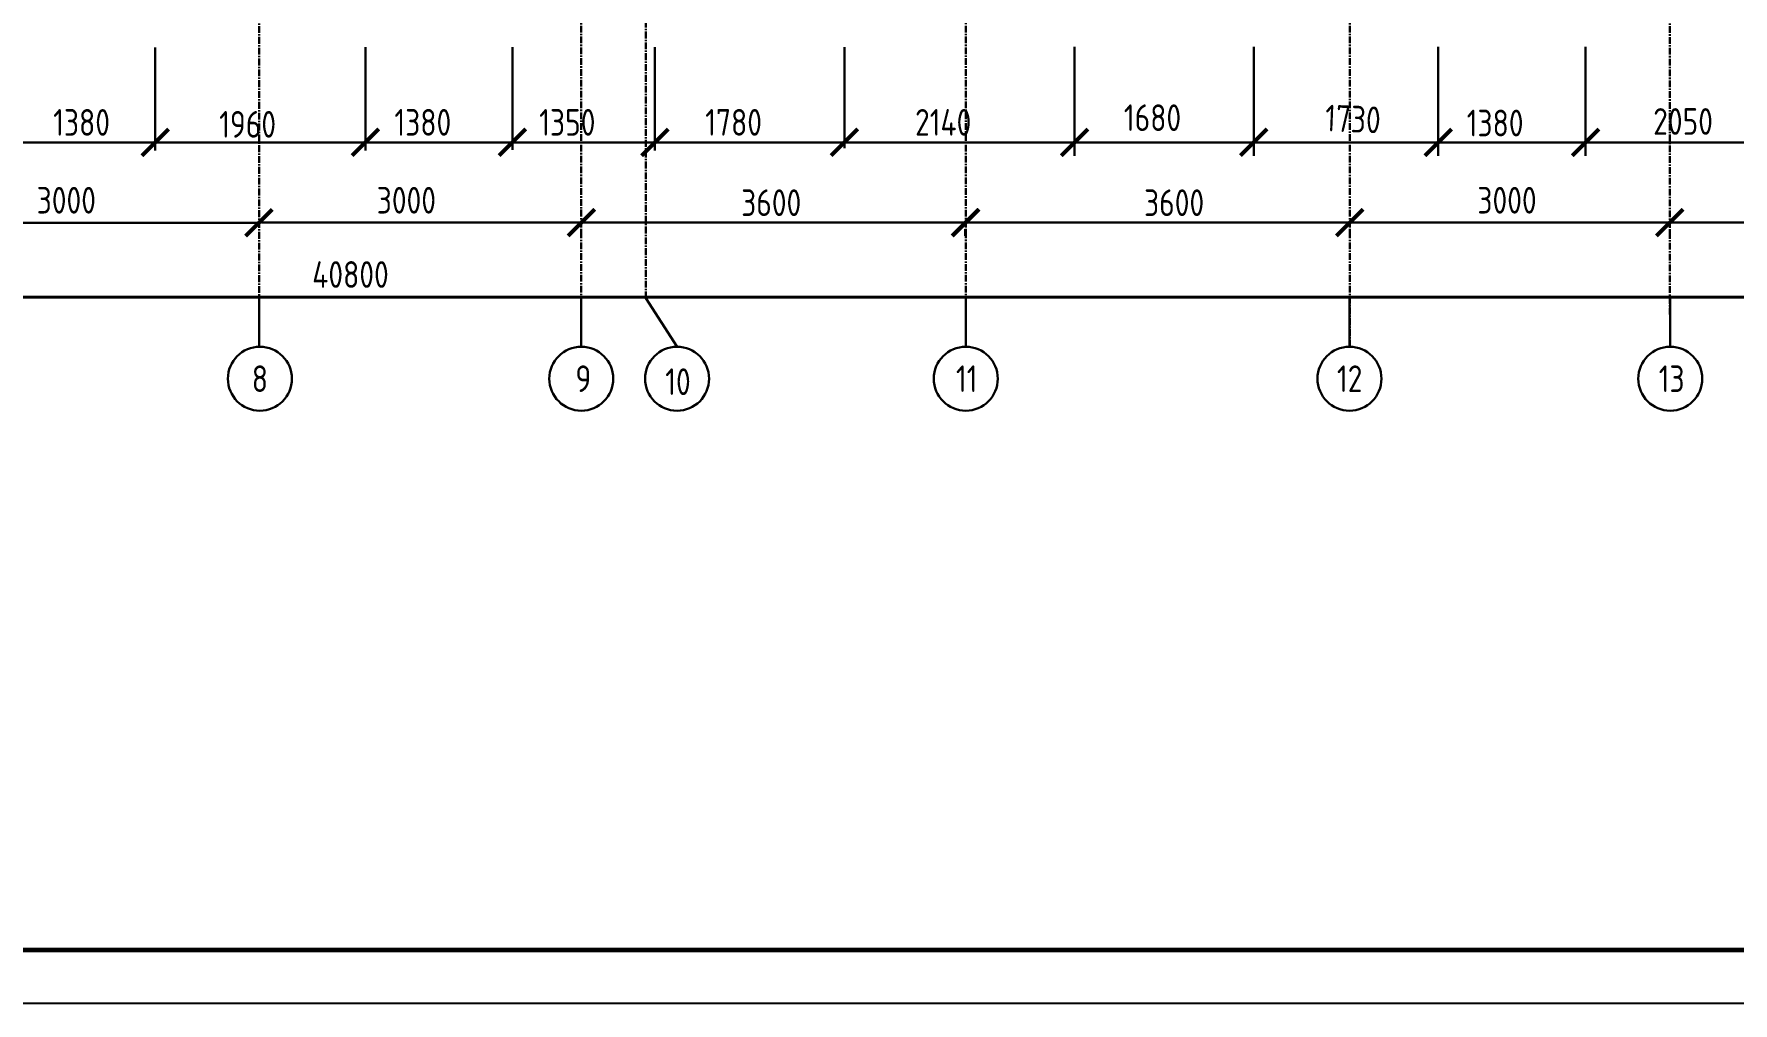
# Model space of a CAD drawing. Header units: millimetres. Extents: x 83035 to 329678, y -103769 to 22061.
# Drawn here: x 187717 to 203645, y -34451 to -25363 of the extents above; entities that cross this region are included whole.
import ezdxf

# ---------------------------------------------------------------- set-up
doc = ezdxf.new("R2010")
doc.units = ezdxf.units.MM
doc.header["$LTSCALE"] = 10
doc.linetypes.add('CENTER', pattern=[50.8, 31.75, -6.35, 6.35, -6.35])
for name, color, linetype, lineweight in [('Осевой', 4, 'CENTER', 30), ('Размерный', 3, 'Continuous', 30), ('Разрез', 5, 'Continuous', 40), ('Символ разрез', 3, 'Continuous', 20), ('Символьный', 3, 'Continuous', 30)]:
    doc.layers.add(name, color=color, linetype=linetype, lineweight=lineweight)
doc.styles.add('1.10', font='', dxfattribs={"height": 25})
doc.styles.add('2.5', font='', dxfattribs={"height": 250})
doc.styles.get('1.10').set_extended_font_data('GOST type A')
doc.styles.get('2.5').set_extended_font_data('GOST type A')

# ---------------------------------------------------------------- blocks, each defined once
blk = doc.blocks.new('_ArchTick')
at = {"color": 0, "linetype": 'ByBlock', "const_width": 0.15}
blk.add_lwpolyline([(-0.5, -0.5), (0.5, 0.5)], dxfattribs=at)
blk = doc.blocks.new('64')
at = {"layer": 'Размерный', "color": 0, "ltscale": 0.5}
blk.add_circle((-187285, -31689), 300, dxfattribs=at)
at = {"layer": 'Символьный', "color": 0, "ltscale": 0.5}
blk.add_line((-187285, -31389), (-187285, -30925), dxfattribs=at)
blk = doc.blocks.new('184')
at = {"color": 0, "linetype": 'ByBlock', "const_width": 37.5}
for points in [[(-164982, -29107), (-165232, -29357)], [(-162232, -29357), (-161982, -29107)], [(-161982, -29107), (-162232, -29357)]]:
    blk.add_lwpolyline(points, dxfattribs=at)
at = {"layer": 'Размерный', "color": 0}
for p, q in [((-175332, -29234), (-178330, -29234)), ((-175308, -29233), (-172311, -29233)), ((-168710, -29233), (-172310, -29233)), ((-168707, -29232), (-165107, -29232)), ((-162107, -29232), (-165107, -29232)), ((-158507, -29232), (-162107, -29232))]:
    blk.add_line(p, q, dxfattribs=at)
at = {"layer": 'Размерный', "color": 0, "xscale": 250, "yscale": 250, "zscale": 250}
blk.add_blockref('_ArchTick', (-175332, -29234), dxfattribs=at)
at = {"layer": 'Размерный', "color": 0, "xscale": 250, "yscale": 250, "zscale": 250, "rotation": 180}
for p in [(-172310, -29233), (-168707, -29232)]:
    blk.add_blockref('_ArchTick', p, dxfattribs=at)
at = {"layer": 'Размерный', "color": 0, "style": '2.5'}
for p in [(-177416, -29148), (-174228, -29148), (-163910, -29148)]:
    blk.add_text('3000', height=250, dxfattribs=at).set_placement(p)
at = {"layer": 'Размерный', "color": 0, "char_height": 250, "attachment_point": 5, "style": '2.5'}
for insert in [(-170530, -29046), (-166753, -29046)]:
    blk.add_mtext('3600', dxfattribs=dict(at, insert=insert))
blk = doc.blocks.new('285')
at = {"layer": 'Осевой', "color": 0, "ltscale": 0.2}
blk.add_line((-165107, -30396), (-165107, -12836), dxfattribs=at)

msp = doc.modelspace()

# ---------------------------------------------------------------- linework, layer by layer
at = {"color": 0, "linetype": 'Continuous', "lineweight": 60, "ltscale": 100}
msp.add_line((163957.025, -33950.591), (241717.907, -33950.591), dxfattribs=at)
at = {"color": 0, "linetype": 'Continuous', "lineweight": 25, "ltscale": 100}
msp.add_line((161957.025, -34450.591), (242217.907, -34450.591), dxfattribs=at)
at = {"layer": 'Осевой', "color": 0, "ltscale": 0.2}
for p, q in [((189828.516, -28299.036), (189828.516, -10749.785)), ((192848.543, -28295.426), (192848.543, -10735.404)), ((193453.08, -27843.232), (193449.145, -10683.31)), ((196452.047, -28295.388), (196452.047, -10721.92)), ((203052.047, -27995.386), (203052.047, -10753.708))]:
    msp.add_line(p, q, dxfattribs=at)
at = {"layer": 'Размерный', "color": 0, "ltscale": 500}
for p, q in [((188852.924, -25488.528), (188852.924, -26457.286)), ((190824.1, -25487.856), (190824.1, -26456.614)), ((192202.43, -25488.019), (192202.43, -26450.157)), ((193538.543, -25487.798), (193538.543, -26457.222)), ((195315.334, -25487.105), (195315.334, -26433.02)), ((197472.047, -25485.343), (197472.047, -26446.091)), ((199152.047, -25485.343), (199152.047, -26435.048)), ((200882.463, -25485.111), (200882.463, -26457.1)), ((202262.463, -25485.056), (202262.463, -26437.404)), ((188852.924, -26380.089), (188852.924, -26255.089)), ((188852.924, -26380.089), (188852.924, -26255.089)), ((190824.1, -26379.418), (190824.1, -26254.418)), ((190824.1, -26379.418), (190824.1, -26254.418)), ((192202.43, -26379.418), (192202.43, -26254.418)), ((192202.43, -26379.418), (192202.43, -26254.418)), ((193538.543, -26379.418), (193538.543, -26254.418)), ((193538.543, -26379.418), (193538.543, -26254.418)), ((195315.334, -26379.418), (195315.334, -26254.418)), ((195315.334, -26379.418), (195315.334, -26254.418)), ((197472.047, -26379.418), (197472.047, -26254.418)), ((168848.146, -26380.089), (190110.04, -26380.089)), ((187474.594, -26380.089), (188852.924, -26380.089)), ((188852.924, -26380.089), (189963.458, -26380.089)), ((210828.878, -26379.418), (189566.984, -26379.418)), ((190824.1, -26379.418), (189713.566, -26379.418)), ((192202.43, -26379.418), (190824.1, -26379.418)), ((193538.543, -26379.418), (192202.43, -26379.418)), ((195315.334, -26379.418), (193538.543, -26379.418)), ((197472.047, -26379.418), (195315.334, -26379.418)), ((197472.047, -26379.418), (197472.047, -26504.418)), ((199152.047, -26379.418), (197472.047, -26379.418)), ((199152.047, -26379.418), (199152.047, -26504.418)), ((199152.047, -26379.418), (199152.047, -26504.418)), ((200882.463, -26379.418), (199152.047, -26379.418)), ((200882.463, -26379.418), (200882.463, -26504.418)), ((200882.463, -26379.418), (200882.463, -26504.418)), ((202262.463, -26379.418), (200882.463, -26379.418)), ((202262.463, -26379.418), (202262.463, -26504.418)), ((202262.463, -26379.418), (202262.463, -26504.418)), ((204312.047, -26379.418), (202262.463, -26379.418))]:
    msp.add_line(p, q, dxfattribs=at)
at = {"layer": 'Размерный', "color": 0}
for p, q in [((192848.18, -27070.491), (192848.18, -27007.991)), ((192848.448, -27195.035), (192848.448, -27257.535)), ((196448.448, -27195.035), (196448.448, -27257.535)), ((196452.047, -27194.315), (196452.047, -27256.815)), ((200052.047, -27194.315), (200052.047, -27256.815)), ((200052.047, -27194.315), (200052.047, -27256.815)), ((203052.047, -27194.315), (203052.047, -27256.815)), ((203052.047, -27194.315), (203052.047, -27256.815))]:
    msp.add_line(p, q, dxfattribs=at)
at = {"layer": 'Размерный', "color": 0, "ltscale": 0.5}
for centre in [(189835.16, -28596.057), (193746.03, -28596.057)]:
    msp.add_circle(centre, 300, dxfattribs=at)
at = {"layer": 'Разрез', "color": 0, "ltscale": 500}
msp.add_line((169414.715, -27830.149), (210252.164, -27830.149), dxfattribs=at)
at = {"layer": 'Символьный', "color": 0, "ltscale": 0.5}
for p, q in [((189828.516, -28299.036), (189828.516, -27835.466)), ((193746.03, -28296.057), (193452.262, -27841.586))]:
    msp.add_line(p, q, dxfattribs=at)

# ---------------------------------------------------------------- block references
at = {"layer": 'Размерный', "color": 0, "ltscale": 500, "xscale": 250, "yscale": 250, "zscale": 250}
for p in [(188852.924, -26380.089), (199152.047, -26379.418), (200882.463, -26379.418), (202262.463, -26379.418)]:
    msp.add_blockref('_ArchTick', p, dxfattribs=at)
at = {"layer": 'Размерный', "color": 0, "ltscale": 500, "xscale": 250, "yscale": 250, "zscale": 250, "rotation": 180}
for p in [(188852.924, -26380.089), (190824.1, -26379.582), (192202.594, -26379.418), (193538.543, -26379.582), (195315.334, -26379.418), (197472.047, -26379.418), (199152.047, -26379.418), (200882.463, -26379.418), (202262.463, -26379.418)]:
    msp.add_blockref('_ArchTick', p, dxfattribs=at)
at = {"layer": 'Размерный', "color": 0, "xscale": 250, "yscale": 250, "zscale": 250}
for p in [(196448.448, -27132.535), (200052.047, -27131.815)]:
    msp.add_blockref('_ArchTick', p, dxfattribs=at)
at = {"layer": 'Размерный', "color": 0}
for p in [(380133.391, 3092.996), (383737.902, 3092.996), (387334.846, 3092.996), (390342.04, 3092.996)]:
    msp.add_blockref('64', p, dxfattribs=at)
at = {"layer": 'Разрез', "color": 0}
msp.add_blockref('184', (365158.741, 2100.431), dxfattribs=at)
at = {"layer": 'Символ разрез', "color": 0}
msp.add_blockref('285', (365158.741, 2100.431), dxfattribs=at)

# ---------------------------------------------------------------- texts
at = {"layer": 'Размерный', "color": 0, "style": '2.5'}
for s, p in [('1380', (191096.599, -26316.918)), ('1350', (192453.82, -26316.918)), ('1780', (194010.272, -26316.918)), ('2140', (195977.024, -26316.918)), ('1380', (201148.734, -26323.447)), ('2050', (202896.86, -26308.647))]:
    msp.add_text(s, height=250, dxfattribs=at).set_placement(p)
at = {"layer": 'Размерный', "color": 0, "ltscale": 500, "char_height": 250}
for s, insert, attachment_point, style in [('1380', (188163.759, -26192.589), 5, '2.5'), ('1960', (189453.818, -26085.444), 1, '1.10'), ('1680', (198203.311, -26148.531), 5, '2.5')]:
    msp.add_mtext(s, dxfattribs=dict(at, insert=insert, attachment_point=attachment_point, style=style))
at = {"layer": 'Размерный', "color": 0, "ltscale": 500, "insert": (200082.081, -26160.641), "char_height": 250, "attachment_point": 5, "rotation": 357.6649138, "style": '2.5'}
msp.add_mtext('1730', dxfattribs=at)
at = {"layer": 'Разрез', "color": 0, "ltscale": 500, "insert": (190684.496, -27618.839), "char_height": 250, "attachment_point": 5, "style": '2.5'}
msp.add_mtext('40800', dxfattribs=at)
at = {"layer": 'Символьный', "color": 0, "ltscale": 0.5, "char_height": 250, "width": 223.28661, "attachment_point": 5, "style": '2.5'}
for s, insert in [('8', (189835.16, -28596.057)), ('9', (192867.155, -28596.057)), ('10', (193754.76, -28624.153)), ('11', (196461.569, -28596.057)), ('12', (200051.577, -28596.057)), ('13', (203069.875, -28596.057))]:
    msp.add_mtext(s, dxfattribs=dict(at, insert=insert))

doc.saveas('drawing.dxf')
